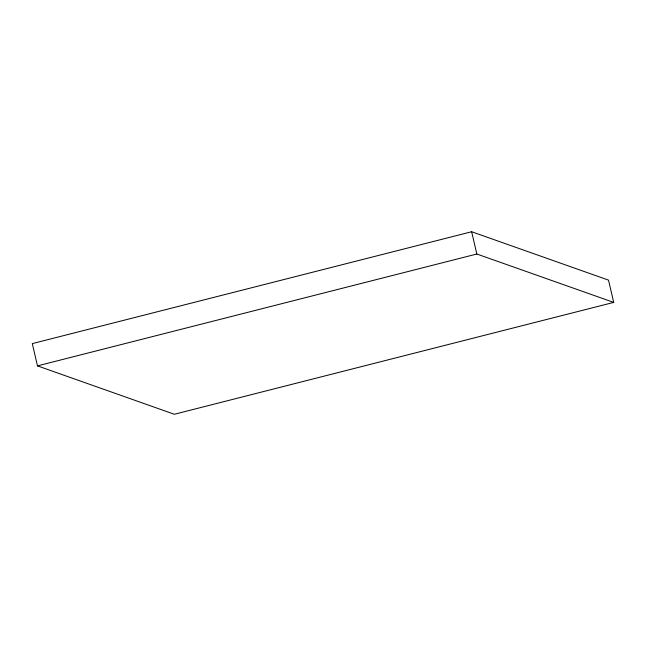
<?xml version="1.0" encoding="UTF-8"?>
<svg xmlns="http://www.w3.org/2000/svg" width="646" height="646" viewBox="0 0 646 646"><rect width="100%" height="100%" fill="white"/><g stroke="black" fill="none" stroke-linecap="round" stroke-linejoin="round"><path stroke-width="0.97" d="M471.653 231.736L32.3 343.599L37.484 365.878L174.347 414.264L613.7 302.401L608.516 280.122L471.653 231.736L476.837 254.015L613.7 302.401M37.484 365.878L476.837 254.015"/></g></svg>
